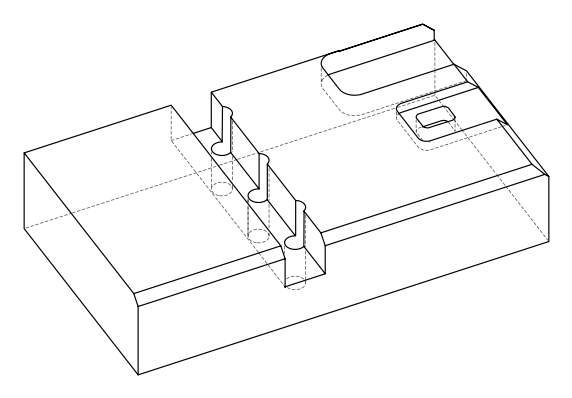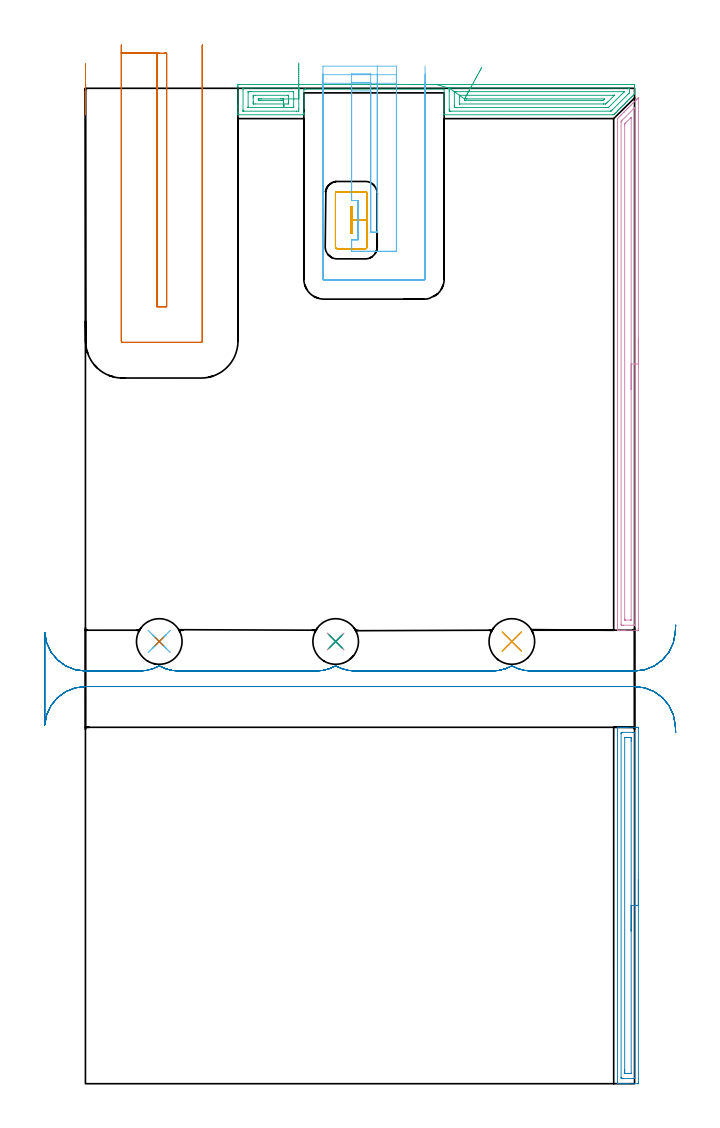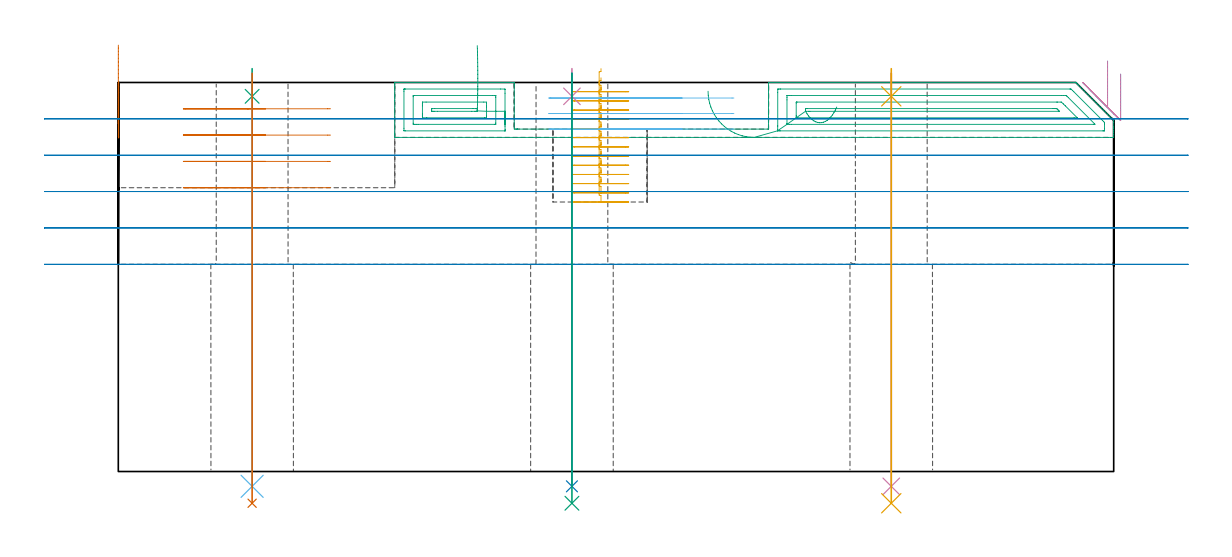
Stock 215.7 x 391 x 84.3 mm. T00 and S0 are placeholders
(PLAN: 17 operations, 11 tool changes, 32.8 min)
(1 AREA_MILL | FG_CHAMFER_SURFACE | UGT0205_001 | 0.26 min | 470 mm3)
(2 AREA_MILL_1 | FG_CHAMFER_SURFACE_1 | UGT0205_001 | 3.59 min | 4879 mm3)
(3 AREA_MILL_2 | FG_CHAMFER_SURFACE_2 | UGT0205_001 | 4.74 min | 11428 mm3)
(4 AREA_MILL_3 | FG_CHAMFER_SURFACE_3 | UGT0205_001 | 5.16 min | 7019 mm3)
(5 MILL_RECTANGULAR_POCKET | POCKET_RECTANGULAR_STRAIGHT | NXT0201_009 | Follow Part, ap 2, ae 75% | 3.54 min | 15573 mm3)
(6 MILL_SLOT | SLOT_PARTIAL_RECTANGULAR | UGT0201_133 | Follow Part, ap 3.75, ae 75% | 3.26 min | 35992 mm3)
(7 MILL_SLOT_1 | SLOT_PARTIAL_RECTANGULAR_1 | UGT0201_006 | Follow Part, ap 7, ae 75% | 4.06 min | 152197 mm3)
(8 MILL_RECTANGULAR_SLOT | SLOT_RECTANGULAR | UGT0201_004 | Follow Part, ap 8, ae 75% | 5.81 min | 326063 mm3)
(9 SPOT_DRILL | STEP1HOLE | NXT0321_9005460120000 | 0.05 min | 0 mm3)
(10 SPOT_DRILL_1 | STEP1HOLE_1 | NXT0321_9005460120000 | 0.05 min | 0 mm3)
(11 SPOT_DRILL_2 | STEP1HOLE_2 | NXT0321_9005460120000 | 0.05 min | 0 mm3)
(12 DRILL_THROUGH_HOLE_INTO_CENTER | STEP1HOLE | NXT0301_065 | 0.36 min | 3134 mm3)
(13 DRILL_TO_ENLARGE_THROUGH_HOLE | STEP1HOLE | UGT0301_249 | 0.37 min | 9311 mm3)
(14 DRILL_THROUGH_HOLE_INTO_CENTER_1 | STEP1HOLE_1 | NXT0301_065 | 0.36 min | 3101 mm3)
(15 DRILL_TO_ENLARGE_THROUGH_HOLE_1 | STEP1HOLE_1 | UGT0301_249 | 0.37 min | 9274 mm3)
(16 DRILL_THROUGH_HOLE_INTO_CENTER_2 | STEP1HOLE_2 | NXT0301_065 | 0.36 min | 3101 mm3)
(17 DRILL_TO_ENLARGE_THROUGH_HOLE_2 | STEP1HOLE_2 | UGT0301_249 | 0.37 min | 9329 mm3)
(TOOL UGT0205_001 | Chamfer Mill 20 x 3 x 45 deg. | D20 FL50 Z2)
(TOOL NXT0201_009 | ENDMILL 8mm [2P460-0800-NA 1630] | D8 FL26 Z6)
(TOOL UGT0201_133 | Carbide End Mill 15.0 | D15 FL30 Z4)
(TOOL UGT0201_006 | End Mill 28 mm | D28 FL25 Z2)
(TOOL UGT0201_004 | End Mill 32 mm | D32 FL53 Z6)
(TOOL NXT0321_9005460120000 | NC Spot Drill, 142deg, 12mm, Carbide, Uncoated | D12 PA142 FL30 Z2)
(TOOL NXT0301_065 | Carbide Drill 9.4mm [860.1-0940-075A1-MM 2214] | D9.4 PA140 FL98 Z2)
(TOOL UGT0301_249 | Twist Drill 17.9 mm | D17.9 PA118 FL130 Z2)
(OP 1 AREA_MILL)
G17 G21 G94 G90
T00 M6
G54
G17 G0 G90 X0.005 Y386.65 S1061 M3
G43 Z94.3 H0
Z92.391
G94 G1 Y386.061 Z91.748 F250.
X0.004 Y385.529 Z91.056
Y385.061 Z90.32
X0.003 Y384.658 Z89.546
Y384.324 Z88.74
Y384.062 Z87.908
Y383.873 Z87.056
Y383.759 Z86.191
Y383.721 Z85.32
Y383.759 Z84.448
Y383.873 Z83.583
Y384.062 Z82.732
Y384.324 Z81.9
Y384.658 Z81.094
X0.004 Y385.061 Z80.32
Y385.53 Z79.584
X0.005 Y386.061 Z78.892
Y386.65 Z78.249
X0.01 Y392.325 Z72.575
X0.023 Y392.376 Z72.523
X0.05 Y392.48 Z72.42
X0.09 Y392.603 Z72.296
X0.099 Y392.323 Z72.576
X0.1 Y382.707 Z82.191
Y381.536 Z83.363
Y380.614 Z84.283
X0.05 Y380.608 Z84.289
X0.036
X0.01 Y380.614 Z84.283
X0. Y380.788 Z84.109
X0.002 Y382.419 Z82.48
X0.005 Y386.65 Z78.249
X0.006 Y387.293 Z77.659
Y387.986 Z77.128
X0.007 Y388.721 Z76.66
X0.008 Y389.495 Z76.257
Y390.301 Z75.923
X0.009 Y391.133 Z75.661
X0.01 Y391.985 Z75.472
Y392.85 Z75.358
X0.011 Y393.721 Z75.32
X0.012 Y394.593 Z75.358
X0.013 Y395.458 Z75.472
Y396.31 Z75.661
X0.014 Y397.142 Z75.923
X0.015 Y397.947 Z76.257
Y398.721 Z76.66
X0.016 Y399.457 Z77.129
X0.017 Y400.149 Z77.66
Y400.792 Z78.249
G0 Z94.3
M5
M2
(OP 2 AREA_MILL_1)
G17 G21 G94 G90
T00 M6
G54
G17 G0 G90 X217.2 Y80. S1061 M3
G43 Z94.3 H0
Z86.1
G94 G1 Y79.962 Z85.228 F250.
Y79.848 Z84.363
Y79.659 Z83.512
Y79.397 Z82.68
Y79.063 Z81.874
Y78.66 Z81.1
Y78.192 Z80.364
Y77.66 Z79.672
Y77.071 Z79.029
Y76.428 Z78.44
Y75.736 Z77.908
Y75. Z77.44
Y74.226 Z77.037
Y73.42 Z76.703
Y72.588 Z76.441
Y71.736 Z76.252
Y70.872 Z76.138
Y70. Z76.1
Y0.572
X217.196 Y0.227 Z76.101
X217.191 Y0.01 Z76.105
X216.97 Y0. Z76.326
X213.1 Z80.194
X212.466 Z80.831
X212.212 Z81.085
X211.578 Z81.719
X211.324 Z81.973
X210.815 Z82.484
X210.056 Z83.243
X209.313 Z83.986
X209.028 Y0.006 Z84.264
X209.003 Y0.01 Z84.288
X209. Y0.127 Z84.3
Y139.873
X209.003 Y139.991 Z84.288
X209.029 Y140. Z84.262
X209.313 Z83.986
X210.056 Z83.243
X210.815 Z82.484
X211.324 Z81.973
X211.578 Z81.719
X212.212 Z81.085
X212.466 Z80.831
X213.097 Z80.197
X216.653 Z76.643
X216.972 Y139.998 Z76.324
X217.191 Y139.99 Z76.105
X217.199 Y139.771 Z76.099
X217.2 Y139.427 Z76.1
Y70.
X215.786 Z77.514
X215.785 Y2.353 Z77.515
Y2.333
X215.765 Y2.01 Z77.535
X215.227 Y2.001 Z78.073
X211.324 Y2. Z81.977
X210.785 Y2.002 Z82.515
X210.435 Y2.01 Z82.865
X210.415 Y2.353 Z82.885
Y2.373
Y137.647
Y137.667
X210.435 Y137.99 Z82.865
X210.973 Y137.999 Z82.327
X214.877 Y138. Z78.423
X215.415 Y137.998 Z77.885
X215.765 Y137.99 Z77.535
X215.785 Y137.647 Z77.515
Y137.627
X215.786 Y70. Z77.514
X214.372 Z78.928
X214.371 Y4.133 Z78.929
X214.37 Y4.037 Z78.93
X214.368 Y4.015 Z78.932
X214.366 Y4.011 Z78.934
X214.342 Y4.007 Z78.958
X214.253 Y4.002 Z79.047
X214.121 Y4. Z79.179
X213.988 Z79.312
X213.233 Z80.067
X212.344 Z80.956
X212.212 Y4.002 Z81.088
X212.079 Y4.005 Z81.221
X211.835 Y4.015 Z81.465
X211.834 Y4.133 Z81.466
X211.83 Y4.515 Z81.47
X211.829 Y5.023 Z81.471
Y5.407
Y135.867
X211.83 Y135.963 Z81.47
X211.832 Y135.985 Z81.468
X211.834 Y135.989 Z81.466
X211.859 Y135.993 Z81.441
X211.947 Y135.998 Z81.353
X212.079 Y136. Z81.221
X212.212 Z81.088
X212.967 Z80.333
X213.856 Z79.444
X213.988 Y135.998 Z79.312
X214.121 Y135.995 Z79.179
X214.365 Y135.985 Z78.935
X214.367 Y135.867 Z78.933
X214.37 Y135.485 Z78.93
X214.371 Y134.977 Z78.929
X214.372 Y134.593 Z78.928
Y70.
Y69.128 Z78.966
Y68.264 Z79.08
Y67.412 Z79.269
Y66.58 Z79.531
Y65.774 Z79.865
Y65. Z80.268
Y64.264 Z80.737
Y63.572 Z81.268
Y62.929 Z81.857
Y62.34 Z82.501
Y61.808 Z83.193
Y61.34 Z83.928
Y60.937 Z84.702
Y60.603 Z85.508
Y60.341 Z86.34
Y60.152 Z87.192
Y60.038 Z88.057
Y60. Z88.928
G0 Z94.3
M5
M2
(OP 3 AREA_MILL_2)
G17 G21 G94 G90
T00 M6
G54
G17 G0 G90 X127.8 Y392.5 S1061 M3
G43 Z94.3 H0
Z82.4
G94 G1 X127.838 Z81.528 F250.
X127.952 Z80.663
X128.141 Z79.812
X128.403 Z78.98
X128.737 Z78.174
X129.14 Z77.4
X129.608 Z76.664
X130.14 Z75.972
X130.729 Z75.329
X131.372 Z74.74
X132.064 Z74.208
X132.8 Z73.74
X133.574 Z73.337
X134.38 Z73.003
X135.212 Z72.741
X136.064 Z72.552
X136.928 Z72.438
X137.8 Z72.4
X214.482
X215.081 Y392.499 Z72.401
X215.673 Y392.493 Z72.403
X215.693 Y392.491 Z72.405
X215.7 Y391.902 Z72.993
Y391.354 Z73.543
Y391.01 Z73.886
Y390.462 Z74.434
Y390.118 Z74.777
Y389.296 Z75.603
Y389.226 Z75.673
Y388.814 Z76.084
X215.697 Y388.797 Z76.102
X215.68 Y388.78 Z76.12
X215.236 Y388.334 Z76.563
X214.774 Y387.873 Z77.026
X214.344 Y387.442 Z77.455
X213.877 Y386.977 Z77.923
X213.452 Y386.55 Z78.347
X212.981 Y386.081 Z78.819
X212.56 Y385.658 Z79.239
X212.084 Y385.184 Z79.716
X211.668 Y384.766 Z80.131
X211.188 Y384.288 Z80.612
X210.776 Y383.874 Z81.023
X210.291 Y383.391 Z81.508
X209.884 Y382.982 Z81.915
X209.395 Y382.495 Z82.405
X208.992 Y382.09 Z82.807
X208.499 Y381.598 Z83.301
X208.1 Y381.198 Z83.699
X207.934 Y381.033 Z83.866
X207.64 Y380.74 Z84.159
X207.55 Y380.652 Z84.247
X207.501 Y380.607 Z84.293
X207.04 Y380.6 Z84.3
X140.924
X140.91 Y380.606 Z84.292
X140.903 Y380.612 Z84.286
X140.9 Y380.647 Z84.251
Y390.7 Z74.2
X86.499
X86.482 Z74.198
X86.475 Z74.2
X86.445
X86.438 Y390.697 Z74.194
X86.434 Y390.695 Z74.191
X86.428 Z74.192
X86.406 Y390.7 Z74.2
X85.8
Y381.198 Z83.697
X85.799 Y380.954 Z83.942
X85.79 Y380.604 Z84.29
X85.535 Y380.6 Z84.3
X60.072
X59.91 Y380.603 Z84.288
X59.907 Y380.656 Z84.235
X59.9 Y381.062 Z83.838
Y381.402 Z83.497
Y382.09 Z82.805
Y383.326 Z81.571
Y383.874 Z81.02
Y384.492 Z80.403
Y391.628 Z73.27
X59.902 Y391.902 Z72.996
X59.907 Y392.492 Z72.406
X59.926 Y392.494 Z72.404
X60.519 Y392.5 Z72.4
X137.8
X142.836 Y391.076 Z73.824
X142.998 Y391.08 Z73.82
X143.302 Y391.085 Z73.815
X143.455 Y391.086 Z73.814
X213.37
X213.523 Y391.084 Z73.816
X213.624 Y391.082 Z73.818
X213.691 Y391.078 Z73.822
X213.694 Y391.067 Z73.833
X213.697 Y391.01 Z73.89
X213.7 Y390.605 Z74.295
Y389.713 Z75.187
Y389.469 Z75.431
X213.698 Y389.348 Z75.552
X213.695 Y389.287 Z75.613
X213.69 Y389.258 Z75.642
X213.665 Y389.226 Z75.674
X213.484 Y389.036 Z75.864
X213.294 Y388.844 Z76.056
X213.039 Y388.589 Z76.311
X207.04 Y382.59 Z82.31
X206.788 Y382.342 Z82.558
X206.528 Y382.09 Z82.81
X206.447 Y382.021 Z82.879
X206.299 Y382.016 Z82.884
X206.223 Y382.015 Z82.885
X143.531 Y382.014 Z82.886
X143.379 Y382.015 Z82.885
X143.074 Y382.02 Z82.88
X142.909 Y382.024 Z82.876
X142.906 Y382.044 Z82.856
X142.903 Y382.09 Z82.81
X142.9 Y382.796 Z82.104
X142.899 Y389.933 Z74.967
X142.897 Y390.118 Z74.782
X142.881 Y390.843 Z74.057
X142.836 Y391.076 Z73.824
X144.911 Y389.665 Z75.235
X144.919 Y389.668 Z75.232
X144.949 Y389.67 Z75.23
X145.394 Y389.671 Z75.229
X145.841 Y389.672 Z75.228
X211.289 Y389.671 Z75.229
X211.507 Y389.67 Z75.23
X211.567 Y389.668 Z75.232
X211.635 Y389.665 Z75.235
X211.6 Y389.611 Z75.289
X211.562 Y389.567 Z75.333
X211.507 Y389.507 Z75.393
X205.874 Y383.874 Z81.026
X205.561 Y383.567 Z81.333
X205.453 Y383.465 Z81.435
X205.416 Y383.435 Z81.465
X205.365 Y383.433 Z81.467
X205.253 Y383.431 Z81.469
X204.806 Y383.429 Z81.471
X204.36 Y383.428 Z81.472
X145.84 Y383.429 Z81.471
X145.394 Y383.43 Z81.47
X144.942 Y383.433 Z81.467
X144.912 Y383.435 Z81.465
X144.905 Y383.47 Z81.43
X144.902 Y383.874 Z81.026
X144.9 Y384.367 Z80.533
X144.901 Y389.472 Z75.428
X144.903 Y389.596 Z75.304
X144.908 Y389.656 Z75.244
X144.911 Y389.665 Z75.235
X146.91 Y388.251 Z76.649
X146.927 Y388.253 Z76.647
X146.977 Y388.256 Z76.644
X147.181 Y388.257 Z76.643
X147.258
X207.117
X207.736 Y388.256 Z76.644
X207.792 Y388.255 Z76.645
X207.797 Y388.253 Z76.647
Y388.25 Z76.65
X207.784 Y388.234 Z76.666
X205.209 Y385.658 Z79.242
X204.779 Y385.24 Z79.66
X204.36 Y384.85 Z80.05
X204.279 Y384.847 Z80.053
X203.467 Y384.843 Z80.057
X203.39
X147.104
X146.977 Y384.847 Z80.053
X146.921 Y384.849 Z80.051
X146.91 Y384.878 Z80.022
X146.906 Y384.919 Z79.981
X146.901 Y385.046 Z79.854
X146.9 Y387.722 Z77.178
X146.902 Y388.003 Z76.897
X146.907 Y388.189 Z76.711
X146.91 Y388.251 Z76.649
X148.92 Y386.837 Z78.063
X148.932 Y386.839 Z78.061
X148.968 Y386.841 Z78.059
X149.568 Y386.843 Z78.057
X149.861
X203.844
X203.896 Y386.842 Z78.058
X203.923 Y386.84 Z78.06
X203.926 Y386.839 Z78.061
X203.92 Y386.83 Z78.07
X203.743 Y386.643 Z78.257
X203.651 Y386.55 Z78.35
X203.559 Y386.458 Z78.442
X203.467 Y386.367 Z78.533
X203.381 Y386.29 Z78.61
X203.349 Y386.264 Z78.636
X203.316 Y386.262 Z78.638
X203.167 Y386.259 Z78.641
X202.866 Y386.257 Z78.643
X202.573
X149.261
X148.968 Y386.26 Z78.64
X148.927 Y386.261 Z78.639
X148.91 Y386.263 Z78.637
X148.906 Y386.348 Z78.552
X148.902 Y386.482 Z78.418
X148.901 Y386.55 Z78.35
Y386.617 Z78.283
X148.903 Y386.685 Z78.215
X148.91 Y386.819 Z78.081
X148.92 Y386.837 Z78.063
X149.246 Y387.434 Z77.516
X149.594 Y388.071 Z77.032
X149.961 Y388.742 Z76.612
X150.343 Y389.442 Z76.26
X150.739 Y390.167 Z75.979
X151.145 Y390.911 Z75.772
X151.559 Y391.668 Z75.639
X151.976 Y392.431 Z75.581
X152.394 Y393.197 Z75.6
X152.81 Y393.958 Z75.695
X153.22 Y394.709 Z75.865
X153.622 Y395.444 Z76.108
X154.011 Y396.158 Z76.424
X154.387 Y396.844 Z76.81
X154.744 Y397.499 Z77.262
X155.082 Y398.117 Z77.778
X155.396 Y398.693 Z78.353
X155.685 Y399.222 Z78.983
G0 Z94.3
X83.8 Y400.981
Z78.061
G1 Y400.338 Z77.472
Y399.646 Z76.941
Y398.91 Z76.472
Y398.136 Z76.069
Y397.33 Z75.735
Y396.498 Z75.473
Y395.646 Z75.284
Y394.781 Z75.17
Y393.91 Z75.132
Y393.038 Z75.17
Y392.173 Z75.284
Y391.322 Z75.473
Y390.49 Z75.735
Y389.684 Z76.069
Y388.91 Z76.472
Y388.174 Z76.941
Y387.482 Z77.472
Y386.839 Z78.061
Y382.93 Z81.97
X83.795 Y382.09 Z82.81
X83.793 Y382.045 Z82.855
X83.779 Y382.021 Z82.879
X82.855 Y382.014 Z82.886
X62.23 Y382.015 Z82.885
X62.077 Y382.016 Z82.884
X61.976 Y382.019 Z82.881
X61.909 Y382.022 Z82.878
X61.907 Y382.033 Z82.867
X61.904 Y382.09 Z82.81
X61.9 Y382.495 Z82.405
Y390.523 Z74.377
X61.904 Y391.01 Z73.89
X61.907 Y391.06 Z73.84
X61.909 Y391.079 Z73.821
X62.23 Y391.086 Z73.814
X83.672 Y391.085 Z73.815
X83.748 Y391.084 Z73.816
X83.823 Y391.081 Z73.819
X83.862 Y391.079 Z73.821
X83.857 Y391.048 Z73.852
X83.833 Y390.925 Z73.975
X83.811 Y390.747 Z74.153
X83.8 Y390.066 Z74.834
Y386.839 Z78.061
X81.8
Y383.874 Z81.026
X81.799 Y383.509 Z81.391
X81.798 Y383.463 Z81.437
X81.794 Y383.441 Z81.459
X81.791 Y383.436 Z81.464
X81.781 Y383.433 Z81.467
X81.663 Y383.43 Z81.47
X81.514 Y383.429 Z81.471
X81.068 Y383.428 Z81.472
X64.093 Y383.429 Z81.471
X63.944 Y383.43 Z81.47
X63.92 Y383.432 Z81.468
X63.913 Y383.434 Z81.466
X63.91 Y383.452 Z81.448
X63.904 Y383.554 Z81.346
X63.901 Y383.682 Z81.218
Y389.417 Z75.483
X63.907 Y389.61 Z75.29
X63.91 Y389.661 Z75.239
X63.928 Y389.665 Z75.235
X63.981 Y389.668 Z75.232
X64.093 Y389.67 Z75.23
X64.54 Y389.671 Z75.229
X64.986 Y389.672 Z75.228
X81.515 Y389.671 Z75.229
X81.731 Y389.669 Z75.231
X81.774 Y389.667 Z75.233
X81.788 Y389.665 Z75.235
X81.791 Y389.648 Z75.252
X81.795 Y389.596 Z75.304
X81.8 Y389.387 Z75.513
Y386.839 Z78.061
X79.8
Y386.032 Z78.868
X79.799 Y385.658 Z79.242
X79.797 Y385.143 Z79.757
X79.79 Y384.967 Z79.933
X79.782 Y384.85 Z80.05
X79.204 Y384.843 Z80.057
X66.696
X65.948 Y384.849 Z80.051
X65.91 Y384.85 Z80.05
X65.907 Y384.896 Z80.004
X65.903 Y385.001 Z79.899
X65.901 Y385.213 Z79.687
X65.9 Y385.638 Z79.262
Y387.422 Z77.478
X65.901 Y387.878 Z77.022
X65.904 Y388.096 Z76.804
X65.908 Y388.204 Z76.696
X65.911 Y388.25 Z76.65
X65.961 Y388.252 Z76.648
X66.773 Y388.257 Z76.643
X66.85
X79.358
X79.689 Y388.255 Z76.645
X79.771 Y388.253 Z76.647
X79.786 Y388.251 Z76.649
X79.79 Y388.243 Z76.657
X79.795 Y388.213 Z76.687
X79.798 Y388.147 Z76.753
X79.8 Y387.816 Z77.084
Y386.839 Z78.061
X77.781 Y386.753 Z78.147
X77.79 Y386.55 Z78.35
X77.781 Y386.264 Z78.636
X77.494 Y386.261 Z78.639
X76.893 Y386.258 Z78.642
X68.56
X67.956 Y386.261 Z78.639
X67.921 Y386.264 Z78.636
X67.91 Y386.27 Z78.63
X67.904 Y386.313 Z78.587
X67.902 Y386.55 Z78.35
X67.903 Y386.715 Z78.185
X67.906 Y386.797 Z78.103
X67.909 Y386.832 Z78.068
X67.973 Y386.836 Z78.064
X68.269 Y386.841 Z78.059
X68.56 Y386.842 Z78.058
X69.16 Y386.843 Z78.057
X76.601
X77.202 Y386.842 Z78.058
X77.494 Y386.84 Z78.06
X77.778 Y386.836 Z78.064
X77.781 Y386.753 Z78.147
X77.806 Y386.164 Z78.79
X77.829 Y385.633 Z79.481
X77.848 Y385.165 Z80.217
X77.865 Y384.762 Z80.991
X77.88 Y384.428 Z81.796
X77.891 Y384.166 Z82.628
X77.899 Y383.976 Z83.48
X77.903 Y383.862 Z84.345
X77.905 Y383.824 Z85.216
X77.904 Y383.862 Z86.088
X77.899 Y383.975 Z86.953
X77.891 Y384.163 Z87.805
X77.88 Y384.425 Z88.637
X77.866 Y384.758 Z89.443
X77.849 Y385.16 Z90.217
X77.829 Y385.628 Z90.953
X77.807 Y386.159 Z91.645
X77.782 Y386.747 Z92.289
G0 Z94.3
M5
M2
(OP 4 AREA_MILL_3)
G17 G21 G94 G90
T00 M6
G54
G17 G0 G90 X217.2 Y292.7 S1061 M3
G43 Z94.3 H0
Z86.1
G94 G1 Y292.662 Z85.228 F250.
Y292.548 Z84.363
Y292.359 Z83.512
Y292.097 Z82.68
Y291.763 Z81.874
Y291.36 Z81.1
Y290.892 Z80.364
Y290.36 Z79.672
Y289.771 Z79.029
Y289.128 Z78.439
Y288.436 Z77.908
Y287.7 Z77.44
Y286.926 Z77.037
Y286.12 Z76.703
Y285.288 Z76.441
Y284.436 Z76.252
Y283.572 Z76.138
Y282.7 Z76.1
Y178.708
X217.197 Y178.362 Z76.101
X217.192 Y178.11 Z76.106
X216.936 Y178.1 Z76.361
X212.212 Z81.082
X211.645 Z81.652
X211.324 Z81.973
X210.757 Z82.539
X210.435 Z82.86
X209.792 Z83.508
X209.396 Z83.903
X209.036 Y178.106 Z84.256
X209.003 Y178.11 Z84.288
X209. Y178.262 Z84.3
Y378.658
X209.006 Y379.101 Z84.292
X209.068 Y379.168 Z84.231
X209.547 Y379.649 Z83.749
X209.991 Y380.091 Z83.308
X210.435 Y380.537 Z82.861
X210.641 Y380.741 Z82.658
X210.705 Y380.806 Z82.594
X211.324 Y381.425 Z81.973
X211.533 Y381.634 Z81.766
X211.581 Y381.681 Z81.719
X212.212 Y382.314 Z81.084
X212.456 Y382.556 Z80.844
X213.098 Y383.2 Z80.198
X213.331 Y383.431 Z79.969
X213.988 Y384.09 Z79.308
X214.207 Y384.307 Z79.093
X214.877 Y384.978 Z78.42
X215.082 Y385.182 Z78.218
X215.765 Y385.866 Z77.532
X215.83 Y385.931 Z77.469
X215.996 Y386.097 Z77.303
X216.061 Y386.162 Z77.236
X216.125 Y386.225 Z77.174
X216.294 Y386.394 Z77.005
X216.357 Y386.459 Z76.939
X216.419 Y386.52 Z76.88
X216.592 Y386.692 Z76.707
X216.653 Y386.755 Z76.643
X216.833 Y386.933 Z76.467
X216.89 Y386.989 Z76.41
X217.097 Y387.198 Z76.201
X217.188 Y387.287 Z76.11
X217.196 Y387.289 Z76.102
X217.199 Y387.287 Z76.099
X217.2 Y387.058 Z76.1
Y282.7
X215.786 Z77.514
X215.785 Y180.473 Z77.515
X215.765 Y180.11 Z77.535
X215.267 Y180.101 Z78.033
X211.324 Y180.1 Z81.976
X210.825 Y180.101 Z82.475
X210.435 Y180.11 Z82.865
X210.415 Y180.493 Z82.885
X210.414 Y180.514 Z82.886
X210.415 Y377.766 Z82.885
Y377.786
X210.435 Y378.073 Z82.865
X210.723 Y378.369 Z82.577
X211.008 Y378.658 Z82.292
X215.471 Y383.121 Z77.829
X215.62 Y383.267 Z77.68
X215.765 Y383.403 Z77.535
X215.785 Y383.121 Z77.515
X215.786 Y383.101 Z77.514
Y282.7
X214.372 Z78.928
X214.371 Y182.279 Z78.929
X214.37 Y182.182 Z78.93
X214.368 Y182.135 Z78.932
X214.366 Y182.118 Z78.934
X214.342 Y182.11 Z78.958
X214.164 Y182.102 Z79.136
X212.212 Y182.101 Z81.088
X212.034 Y182.103 Z81.266
X211.916 Y182.107 Z81.384
X211.835 Y182.113 Z81.465
X211.833 Y182.151 Z81.467
X211.831 Y182.279 Z81.469
X211.829 Y182.663 Z81.471
Y376.365
X211.83 Y376.873 Z81.47
X211.833 Y376.969 Z81.467
X211.835 Y377.013 Z81.465
X211.857 Y377.046 Z81.443
X211.946 Y377.14 Z81.354
X212.212 Y377.412 Z81.088
X214.169 Y379.369 Z79.131
X214.352 Y379.551 Z78.948
X214.358 Z78.942
X214.365 Z78.935
X214.369 Y379.315 Z78.931
X214.371 Y379.166 Z78.929
X214.372 Y282.7 Z78.928
Y281.828 Z78.966
Y280.964 Z79.08
Y280.112 Z79.269
Y279.28 Z79.531
Y278.474 Z79.865
Y277.7 Z80.268
Y276.964 Z80.737
Y276.272 Z81.268
Y275.629 Z81.857
Y275.04 Z82.5
Y274.508 Z83.193
Y274.04 Z83.928
Y273.637 Z84.702
Y273.303 Z85.508
Y273.041 Z86.34
Y272.852 Z87.192
Y272.738 Z88.057
Y272.7 Z88.928
G0 Z94.3
M5
M2
(OP 5 MILL_RECTANGULAR_POCKET)
G17 G21 G94 G90
T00 M6
G54
G17 G0 G90 X104.6 Y342.168 S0 M3
G43 Z94.3 H1
Z87.3
G94 G1 Y344.4 Z86.702 F250.
X104.2 Z86.595
Y334. Z83.808
X104.6 Z83.701
Y339.2 Z82.308
Y344.4 F500.
X104.2
Y334.
X104.6
Y339.2
X110.6
Y349.7
G3 X109.9 Y350.4 R0.7
G1 X98.9
G3 X98.2 Y349.7 R0.7
G1 Y328.7
G3 X98.9 Y328. R0.7
G1 X109.9
G3 X110.6 Y328.7 R0.7
G1 Y339.2
Y340.2
G0 X104.6 Y342.168 Z85.308
G1 Y344.4 Z84.71 F250.
X104.2 Z84.602
Y334. Z81.816
X104.6 Z81.709
Y339.2 Z80.315
Y344.4 F500.
X104.2
Y334.
X104.6
Y339.2
X110.6
Y349.7
G3 X109.9 Y350.4 R0.7
G1 X98.9
G3 X98.2 Y349.7 R0.7
G1 Y328.7
G3 X98.9 Y328. R0.7
G1 X109.9
G3 X110.6 Y328.7 R0.7
G1 Y339.2
Y340.2
G0 X104.6 Y342.168 Z83.315
G1 Y344.4 Z82.717 F250.
X104.2 Z82.61
Y334. Z79.824
X104.6 Z79.716
Y339.2 Z78.323
Y344.4 F500.
X104.2
Y334.
X104.6
Y339.2
X110.6
Y349.7
G3 X109.9 Y350.4 R0.7
G1 X98.9
G3 X98.2 Y349.7 R0.7
G1 Y328.7
G3 X98.9 Y328. R0.7
G1 X109.9
G3 X110.6 Y328.7 R0.7
G1 Y339.2
Y340.2
G0 X104.6 Y342.168 Z81.323
G1 Y344.4 Z80.725 F250.
X104.2 Z80.618
Y334. Z77.831
X104.6 Z77.724
Y339.2 Z76.331
Y344.4 F500.
X104.2
Y334.
X104.6
Y339.2
X110.6
Y349.7
G3 X109.9 Y350.4 R0.7
G1 X98.9
G3 X98.2 Y349.7 R0.7
G1 Y328.7
G3 X98.9 Y328. R0.7
G1 X109.9
G3 X110.6 Y328.7 R0.7
G1 Y339.2
Y340.2
G0 X104.6 Y342.168 Z79.331
G1 Y344.4 Z78.733 F250.
X104.2 Z78.626
Y334. Z75.839
X104.6 Z75.732
Y339.2 Z74.338
Y344.4 F500.
X104.2
Y334.
X104.6
Y339.2
X110.6
Y349.7
G3 X109.9 Y350.4 R0.7
G1 X98.9
G3 X98.2 Y349.7 R0.7
G1 Y328.7
G3 X98.9 Y328. R0.7
G1 X109.9
G3 X110.6 Y328.7 R0.7
G1 Y339.2
Y340.2
G0 X104.6 Y342.168 Z77.338
G1 Y344.4 Z76.74 F250.
X104.2 Z76.633
Y334. Z73.847
X104.6 Z73.739
Y339.2 Z72.346
Y344.4 F500.
X104.2
Y334.
X104.6
Y339.2
X110.6
Y349.7
G3 X109.9 Y350.4 R0.7
G1 X98.9
G3 X98.2 Y349.7 R0.7
G1 Y328.7
G3 X98.9 Y328. R0.7
G1 X109.9
G3 X110.6 Y328.7 R0.7
G1 Y339.2
Y340.2
G0 X104.6 Y342.168 Z75.346
G1 Y344.4 Z74.748 F250.
X104.2 Z74.641
Y334. Z71.854
X104.6 Z71.747
Y339.2 Z70.354
Y344.4 F500.
X104.2
Y334.
X104.6
Y339.2
X110.6
Y349.7
G3 X109.9 Y350.4 R0.7
G1 X98.9
G3 X98.2 Y349.7 R0.7
G1 Y328.7
G3 X98.9 Y328. R0.7
G1 X109.9
G3 X110.6 Y328.7 R0.7
G1 Y339.2
Y340.2
G0 X104.6 Y342.168 Z73.354
G1 Y344.4 Z72.756 F250.
X104.2 Z72.649
Y334. Z69.862
X104.6 Z69.755
Y339.2 Z68.361
Y344.4 F500.
X104.2
Y334.
X104.6
Y339.2
X110.6
Y349.7
G3 X109.9 Y350.4 R0.7
G1 X98.9
G3 X98.2 Y349.7 R0.7
G1 Y328.7
G3 X98.9 Y328. R0.7
G1 X109.9
G3 X110.6 Y328.7 R0.7
G1 Y339.2
Y340.2
G0 X104.6 Y342.168 Z71.361
G1 Y344.4 Z70.764 F250.
X104.2 Z70.656
Y334. Z67.87
X104.6 Z67.763
Y339.2 Z66.369
Y344.4 F500.
X104.2
Y334.
X104.6
Y339.2
X110.6
Y349.7
G3 X109.9 Y350.4 R0.7
G1 X98.9
G3 X98.2 Y349.7 R0.7
G1 Y328.7
G3 X98.9 Y328. R0.7
G1 X109.9
G3 X110.6 Y328.7 R0.7
G1 Y339.2
Y340.2
G0 X104.6 Y342.168 Z69.369
G1 Y344.4 Z68.771 F250.
X104.2 Z68.664
Y334. Z65.877
X104.6 Z65.77
Y339.2 Z64.377
Y344.4 F500.
X104.2
Y334.
X104.6
Y339.2
X110.6
Y349.7
G3 X109.9 Y350.4 R0.7
G1 X98.9
G3 X98.2 Y349.7 R0.7
G1 Y328.7
G3 X98.9 Y328. R0.7
G1 X109.9
G3 X110.6 Y328.7 R0.7
G1 Y339.2
Y340.2
G0 X104.6 Y342.168 Z67.377
G1 Y344.4 Z66.779 F250.
X104.2 Z66.672
Y334. Z63.885
X104.6 Z63.778
Y339.2 Z62.385
Y344.4 F500.
X104.2
Y334.
X104.6
Y339.2
X110.6
Y349.7
G3 X109.9 Y350.4 R0.7
G1 X98.9
G3 X98.2 Y349.7 R0.7
G1 Y328.7
G3 X98.9 Y328. R0.7
G1 X109.9
G3 X110.6 Y328.7 R0.7
G1 Y339.2
Y340.2
G0 X104.6 Y342.168 Z65.385
G1 Y344.4 Z64.787 F250.
X104.2 Z64.679
Y334. Z61.893
X104.6 Z61.786
Y339.2 Z60.392
Y344.4 F500.
X104.2
Y334.
X104.6
Y339.2
X110.6
Y349.7
G3 X109.9 Y350.4 R0.7
G1 X98.9
G3 X98.2 Y349.7 R0.7
G1 Y328.7
G3 X98.9 Y328. R0.7
G1 X109.9
G3 X110.6 Y328.7 R0.7
G1 Y339.2
Y340.2
G0 X104.6 Y342.168 Z63.392
G1 Y344.4 Z62.794 F250.
X104.2 Z62.687
Y334. Z59.901
X104.6 Z59.793
Y339.2 Z58.4
Y344.4 F500.
X104.2
Y334.
X104.6
Y339.2
X110.6
Y349.7
G3 X109.9 Y350.4 R0.7
G1 X98.9
G3 X98.2 Y349.7 R0.7
G1 Y328.7
G3 X98.9 Y328. R0.7
G1 X109.9
G3 X110.6 Y328.7 R0.7
G1 Y339.2
Y340.2
G0 Z94.3
M5
M2
(OP 6 MILL_SLOT)
G17 G21 G94 G90
T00 M6
G54
G17 G0 G90 X114.65 Y392.967 S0 M3
G43 Z94.3 H0
Z80.933
G94 G1 Y389.967 F250.
Y334.45 F500.
X112.05
Y389.967
X104.55
Y346.9
X107.1
Y331.5
X104.55
Y326.95
X122.15
Y389.967
Y392.967 F250.
X93.3 F500.
Y389.967 F250.
Y316.1 F500.
G3 X93.7 Y315.7 R0.4
G1 X133.
G3 X133.4 Y316.1 R0.4
G1 Y389.967
Y392.967 F250.
G0 Z94.3
X114.65 Y396.333
Z77.567
G1 Y393.333
Y334.45 F500.
X112.05
Y393.333
X104.55
Y346.9
X107.1
Y331.5
X104.55
Y326.95
X122.15
Y393.333
Y396.333 F250.
X93.3 F500.
Y393.333 F250.
Y316.1 F500.
G3 X93.7 Y315.7 R0.4
G1 X133.
G3 X133.4 Y316.1 R0.4
G1 Y393.333
Y396.333 F250.
G0 Z94.3
X114.65 Y399.699
Z74.2
G1 Y396.699
Y334.45 F500.
X112.05
Y396.699
X104.55
Y346.9
X107.1
Y331.5
X104.55
Y326.95
X122.15
Y396.699
Y399.699 F250.
X93.3
Y396.699
Y316.1 F500.
G3 X93.7 Y315.7 R0.4
G1 X133.
G3 X133.4 Y316.1 R0.4
G1 Y396.699
Y399.699 F250.
G0 Z94.3
M5
M2
(OP 7 MILL_SLOT_1)
G17 G21 G94 G90
T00 M6
G54
G17 G0 G90 X14.1 Y408. S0 M3
G43 Z94.3 H0
Z78.6
G94 G1 Y405. F250.
Y404.848 F500.
X28.1
G3 X31.9 Y404.848 R14.
G1 Y305.2
X28.1
Y404.848
X14.1
Y291.7
G3 X14.6 Y291.2 R0.5
G1 X45.4
G3 X45.9 Y291.7 R0.5
G1 Y405.
Y408. F250.
G0 X14.1 Z72.9
G1 Y405.
Y404.848 F500.
X28.1
G3 X31.9 Y404.848 R14.
G1 Y305.2
X28.1
Y404.848
X14.1
Y291.7
G3 X14.6 Y291.2 R0.5
G1 X45.4
G3 X45.9 Y291.7 R0.5
G1 Y405.
Y408. F250.
G0 X14.1 Z67.2
G1 Y405.
Y404.848 F500.
X28.1
G3 X31.9 Y404.848 R14.
G1 Y305.2
X28.1
Y404.848
X14.1
Y291.7
G3 X14.6 Y291.2 R0.5
G1 X45.4
G3 X45.9 Y291.7 R0.5
G1 Y405.
Y408. F250.
G0 X14.1 Z61.5
G1 Y405.
Y404.848 F500.
X28.1
G3 X31.9 Y404.848 R14.
G1 Y305.2
X28.1
Y404.848
X14.1
Y291.7
G3 X14.6 Y291.2 R0.5
G1 X45.4
G3 X45.9 Y291.7 R0.5
G1 Y405.
Y408. F250.
G0 Z94.3
M5
M2
(OP 8 MILL_RECTANGULAR_SLOT)
G17 G21 G94 G90
T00 M6
G54
G17 G0 G90 X231.854 Y180.114 S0 M3
G43 Z94.3 H0
Z76.42
G94 G1 X231.67 Y177.119 F250.
G2 X215.7 Y162.1 R16. F500.
G1 X175.294
G2 X167.5 Y164.127 R16.
X159.706 Y162.1 R16.
G1 X106.094
G2 X98.3 Y164.127 R16.
X90.506 Y162.1 R16.
G1 X36.794
G2 X29. Y164.127 R16.
X21.206 Y162.1 R16.
G1 X0.
G2 X-15.97 Y177.121 R16.
G1 X-16.
Y140.979
X-15.97
G2 X0. Y156. R16.
G1 X215.7
G2 X231.67 Y140.987 R16.
G1 X231.855 Y137.992 F250.
G0 X231.854 Y180.115 Z68.54
G1 X231.67 Y177.121
G2 X215.7 Y162.1 R16. F500.
G1 X175.294
G2 X167.5 Y164.127 R16.
X159.706 Y162.1 R16.
G1 X106.094
G2 X98.3 Y164.127 R16.
X90.506 Y162.1 R16.
G1 X36.794
G2 X29. Y164.127 R16.
X21.206 Y162.1 R16.
G1 X0.
G2 X-15.97 Y177.121 R16.
G1 X-16.
Y140.979
X-15.97
G2 X0. Y156. R16.
G1 X215.7
G2 X231.67 Y140.979 R16.
G1 X231.854 Y137.985 F250.
G0 Y180.115 Z60.66
G1 X231.67 Y177.121
G2 X215.7 Y162.1 R16. F500.
G1 X175.294
G2 X167.5 Y164.127 R16.
X159.706 Y162.1 R16.
G1 X106.094
G2 X98.3 Y164.127 R16.
X90.506 Y162.1 R16.
G1 X36.794
G2 X29. Y164.127 R16.
X21.206 Y162.1 R16.
G1 X0.
G2 X-15.97 Y177.121 R16.
G1 X-16.
Y140.979
X-15.97
G2 X0. Y156. R16.
G1 X215.7
G2 X231.67 Y140.979 R16.
G1 X231.854 Y137.985 F250.
G0 Y180.115 Z52.78
G1 X231.67 Y177.121
G2 X215.7 Y162.1 R16. F500.
G1 X175.294
G2 X167.5 Y164.127 R16.
X159.706 Y162.1 R16.
G1 X106.094
G2 X98.3 Y164.127 R16.
X90.506 Y162.1 R16.
G1 X36.794
G2 X29. Y164.127 R16.
X21.206 Y162.1 R16.
G1 X0.
G2 X-15.97 Y177.121 R16.
G1 X-16.
Y140.979
X-15.97
G2 X0. Y156. R16.
G1 X215.7
G2 X231.67 Y140.979 R16.
G1 X231.854 Y137.985 F250.
G0 Y180.115 Z44.9
G1 X231.67 Y177.121
G2 X215.7 Y162.1 R16. F500.
G1 X175.294
G2 X167.5 Y164.127 R16.
X159.706 Y162.1 R16.
G1 X106.094
G2 X98.3 Y164.127 R16.
X90.506 Y162.1 R16.
G1 X36.794
G2 X29. Y164.127 R16.
X21.206 Y162.1 R16.
G1 X0.
G2 X-15.97 Y177.121 R16.
G1 X-16.
Y140.979
X-15.97
G2 X0. Y156. R16.
G1 X215.7
G2 X231.67 Y140.979 R16.
G1 X231.854 Y137.985 F250.
G0 Z94.3
M5
M2
(OP 9 SPOT_DRILL)
G17 G21 G94 G90
T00 M6
G54
G17 G0 G90 X29. Y173.7 S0 M3
G43 Z94.3 H0
G94 G81 G98 Z81.3 F250. R87.3
G80
M5
M2
(OP 10 SPOT_DRILL_1)
G17 G21 G94 G90
T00 M6
G54
G17 G0 G90 X98.3 Y173.7 S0 M3
G43 Z94.3 H0
G94 G81 G98 Z81.3 F250. R87.3
G80
M5
M2
(OP 11 SPOT_DRILL_2)
G17 G21 G94 G90
T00 M6
G54
G17 G0 G90 X167.5 Y173.7 S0 M3
G43 Z94.3 H0
G94 G81 G98 Z81.3 F250. R87.3
G80
M5
M2
(OP 12 DRILL_THROUGH_HOLE_INTO_CENTER)
G17 G21 G94 G90
T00 M6
G54
G17 G0 G90 X29. Y173.7 S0 M3
G43 Z94.3 H1
G94 G73 G98 Z-3.211 F250. Q8.751 R86.3
G80
M5
M2
(OP 13 DRILL_TO_ENLARGE_THROUGH_HOLE)
G17 G21 G94 G90
T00 M6
G54
G17 G0 G90 X29. Y173.7 S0 M3
G43 Z94.3 H0
G94 G73 G98 Z-6.878 F250. Q15.196 R86.3
G80
M5
M2
(OP 14 DRILL_THROUGH_HOLE_INTO_CENTER_1)
G17 G21 G94 G90
T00 M6
G54
G17 G0 G90 X98.3 Y173.7 S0 M3
G43 Z94.3 H1
G94 G73 G98 Z-3.211 F250. Q8.751 R86.3
G80
M5
M2
(OP 15 DRILL_TO_ENLARGE_THROUGH_HOLE_1)
G17 G21 G94 G90
T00 M6
G54
G17 G0 G90 X98.3 Y173.7 S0 M3
G43 Z94.3 H0
G94 G73 G98 Z-6.878 F250. Q15.196 R86.3
G80
M5
M2
(OP 16 DRILL_THROUGH_HOLE_INTO_CENTER_2)
G17 G21 G94 G90
T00 M6
G54
G17 G0 G90 X167.5 Y173.7 S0 M3
G43 Z94.3 H1
G94 G73 G98 Z-3.211 F250. Q8.751 R86.3
G80
M5
M2
(OP 17 DRILL_TO_ENLARGE_THROUGH_HOLE_2)
G17 G21 G94 G90
T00 M6
G54
G17 G0 G90 X167.5 Y173.7 S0 M3
G43 Z94.3 H0
G94 G73 G98 Z-6.878 F250. Q15.196 R86.3
G80
M5
M2
